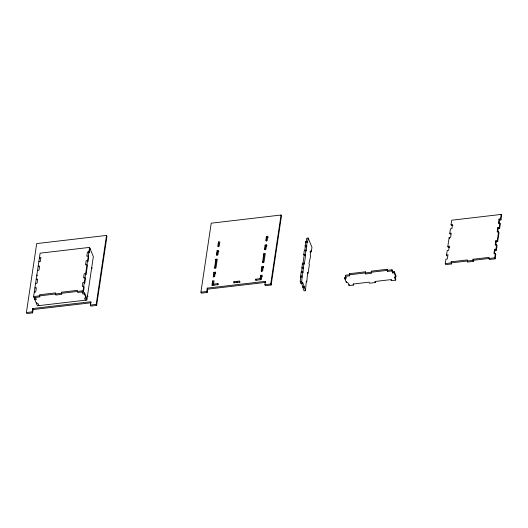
<?xml version="1.0" encoding="UTF-8"?>
<svg xmlns="http://www.w3.org/2000/svg" width="528" height="528" viewBox="0 0 528 528"><rect width="100%" height="100%" fill="white"/><g stroke="black" fill="none" stroke-linecap="round" stroke-linejoin="round"><path stroke-width="0.79" d="M26.4 312.55L36.709 243.58L106.517 235.415L106.94 236.445L96.631 305.415L90.809 306.095L90.394 305.065L90.889 301.732L32.716 308.53L32.215 311.87L32.637 312.893L26.822 313.573L26.4 312.55L32.215 311.87M33.62 296.558L40.108 253.169L89.555 247.394L93.344 256.628L86.856 300.016L37.409 305.798L33.62 296.558L83.068 290.776L86.856 300.016M32.637 312.893L33.139 309.553L32.716 308.53M35.053 298.525L34.888 299.633L36.34 299.468L35.495 297.416M36.736 302.63L36.571 303.739L38.023 303.574L38.867 305.626M83.068 290.776L89.555 247.394M89.978 248.417L89.311 252.866L88.889 251.843L87.437 252.014L86.81 256.186L88.268 256.014L88.684 257.037L88.024 261.492L87.602 260.462L86.143 260.634L85.523 264.805L86.975 264.634L87.397 265.663L86.071 274.56L85.648 273.537L84.19 273.702L83.569 277.873L85.021 277.708L85.444 278.731L84.777 283.18L84.361 282.157L82.903 282.328L82.282 286.499L83.734 286.328L84.157 287.351L83.49 291.806L77.675 292.486L77.418 290.347L61.42 292.215L61.677 294.353L55.856 295.033L55.605 292.895L39.607 294.763L39.864 296.901L34.043 297.581M96.631 305.415L96.208 304.385L106.517 235.415M200.917 292.149L211.226 223.179L281.035 215.021L281.457 216.044L271.148 285.014L265.333 285.694L264.911 284.671L265.412 281.332L207.233 288.13L206.738 291.469L207.161 292.492L201.34 293.172L200.917 292.149L206.738 291.469M207.161 292.492L207.656 289.159L207.233 288.13M212.599 280.949L211.933 285.397L218.335 284.632L217.912 283.602L213.55 284.117L214.051 280.777L212.599 280.949L213.015 281.972L212.461 285.681M213.886 272.323L213.22 276.778L214.672 276.606L215.338 272.158L213.886 272.323L214.309 273.352L213.754 277.061M215.84 259.255L214.507 268.151L215.965 267.986L217.292 259.083L215.84 259.255L216.262 260.284L215.048 268.369M217.127 250.635L216.46 255.083L217.919 254.912L218.579 250.463L217.127 250.635L217.549 251.658L216.995 255.367M218.414 242.009L217.747 246.464L219.206 246.292L219.872 241.844L218.414 242.009L218.836 243.038L218.282 246.748M217.747 284.717L217.912 283.602M239.567 282.17L239.732 281.054L233.911 281.734L233.746 282.85L240.154 282.084M260.093 278.672L255.73 279.187L255.559 280.295L261.38 279.616L262.046 275.167L260.588 275.339L260.093 278.672L260.509 279.701L261.01 276.362L260.588 275.339M261.875 266.719L261.215 271.168L262.667 270.996L263.333 266.548L261.875 266.719L262.297 267.742L261.743 271.451M263.828 253.645L262.502 262.541L263.954 262.376L265.287 253.473L263.828 253.645L264.251 254.674L263.043 262.759M265.122 245.025L264.455 249.473L265.907 249.302L266.574 244.853L265.122 245.025L265.538 246.048L264.99 249.757M266.409 236.405L265.742 240.854L267.194 240.682L267.861 236.234L266.409 236.405L266.831 237.428L266.277 241.138M271.148 285.014L270.725 283.991L281.035 215.021M301.528 283.239L304.022 290.855L305.481 290.684L302.696 282.388L302.531 283.496L301.079 283.668L300.234 281.615L301.105 271.966L302.557 271.801L302.98 272.824L303.844 263.175L302.392 263.347L301.633 272.25M302.933 263.564L304.141 255.473L303.719 254.45L304.346 250.279L305.798 250.107L306.22 251.13L307.085 241.487L305.633 241.652L304.874 250.562M306.167 241.936L306.722 238.234L308.174 238.062L311.962 247.302L311.296 251.75L309.844 251.922M302.531 283.496L301.693 281.444L302.557 271.801M303.844 263.175L304.267 264.205L305.6 255.301L305.177 254.278L305.798 250.107M301.079 283.668L301.244 282.559M308.174 238.062L307.507 242.51L307.085 241.487M305.481 290.684L306.346 281.035L306.768 282.064L307.633 272.415L308.055 273.445L309.388 264.541L308.966 263.518L310.675 255.922L310.253 254.892L310.88 250.721L311.296 251.75M353.641 283.965L353.47 285.074L349.107 285.582L347.846 282.506L346.394 282.678L344.705 278.566L344.876 277.457L346.328 277.286M344.705 278.566L346.163 278.401L345.319 276.349L345.484 275.233L365.257 272.943L365.68 273.966L371.501 273.286L371.243 271.148L387.242 269.28L387.493 271.418L391.862 270.904L392.7 272.963L394.152 272.791L395.842 276.896L394.383 277.068L395.65 280.144L391.288 280.652L390.865 279.629L374.867 281.497L375.289 282.526L369.468 283.206L369.046 282.176L353.054 284.051L353.47 285.074M346.394 282.678L346.559 281.563M365.68 273.966L365.429 271.828L349.43 273.695L349.681 275.834L345.319 276.349M349.107 285.582L349.279 284.473M365.257 272.943L365.429 271.828M375.289 282.526L375.454 281.411M387.493 271.418L387.242 269.28M391.862 270.904L392.027 269.795L387.664 270.303M391.288 280.652L391.453 279.543M392.7 272.963L392.865 271.847L392.027 269.795M394.152 272.791L394.324 271.676L392.865 271.847M395.842 276.896L396.007 275.781L394.324 271.676M395.65 280.144L395.815 279.035L395.056 277.187M494.531 249.361L494.947 250.384L496.406 250.219L495.983 249.19L494.531 249.361L493.904 253.532L495.363 253.361L495.779 254.39L495.119 258.839L489.298 259.519L489.047 257.38L473.048 259.248L473.299 261.386L467.485 262.066L467.227 259.928L451.229 261.796L451.486 263.941L445.672 264.62L445.249 263.591L445.916 259.142L447.368 258.971L447.988 254.8L446.536 254.971L447.203 250.523L448.655 250.351L449.282 246.18L447.823 246.352L449.156 237.448L450.608 237.277L451.235 233.105L449.777 233.277L450.443 228.829L451.895 228.657L452.522 224.486L451.064 224.657L451.73 220.209L501.178 214.427L501.6 215.45L500.933 219.905L499.481 220.07L499.059 219.047L500.511 218.876L500.933 219.905M451.486 263.941L451.229 261.796M473.299 261.386L473.048 259.248M495.818 240.742L496.241 241.765L497.693 241.593L497.27 240.57L495.818 240.742L495.191 244.913L496.65 244.741L497.072 245.764L496.406 250.219M497.772 227.667L498.194 228.697L499.646 228.525L499.224 227.495L497.772 227.667L497.145 231.838L498.604 231.667L499.026 232.696L497.693 241.593M499.059 219.047L498.439 223.219L499.891 223.047L500.313 224.077L499.646 228.525M494.432 253.862L494.947 250.384M495.719 245.243L496.241 241.765M497.673 232.168L498.194 228.697M498.96 223.549L499.481 220.07M495.119 258.839L494.696 257.809L495.363 253.361M495.983 249.19L496.65 244.741M497.27 240.57L498.604 231.667M499.224 227.495L499.891 223.047M500.511 218.876L501.178 214.427M38.815 261.796L40.273 261.624L40.894 257.453L39.442 257.624L39.864 258.647M266.831 237.428L268.283 237.257M38.155 266.244L39.607 266.072L38.986 270.244L37.528 270.415M217.549 251.658L219.001 251.486M265.538 246.048L266.996 245.883L266.574 244.853M452.945 225.515L451.486 225.68L451.064 224.657M305.012 245.824L306.464 245.659M305.428 246.853L306.887 246.682M36.201 279.312L37.653 279.147L37.033 283.318L35.574 283.483M303.719 254.45L305.177 254.278M304.141 255.473L305.6 255.301M34.914 287.938L36.366 287.767L35.739 291.938L34.287 292.109M214.309 273.352L215.761 273.181L215.338 272.158M449.698 247.203L448.246 247.375L447.823 246.352M301.765 267.518L303.224 267.346M302.188 268.547L303.646 268.376M261.01 276.362L262.462 276.197M300.478 276.137L301.937 275.972M300.901 277.167L302.353 276.995M33.139 309.553L91.311 302.755M207.656 289.159L265.01 282.454M90.394 305.065L96.208 304.385M264.911 284.671L270.725 283.991M365.845 272.857L387.077 270.389M445.249 263.591L451.064 262.911M451.651 262.825L472.883 260.363M473.464 260.278L494.696 257.809M300.234 281.615L301.693 281.444M302.927 286.664L304.385 286.493M302.762 287.773L304.214 287.602M449.777 233.277L450.199 234.307M449.156 237.448L449.579 238.478M446.536 254.971L446.959 255.994M349.43 273.695L349.846 274.725M344.876 277.457L345.715 279.51M305.633 241.652L306.055 242.682M302.392 263.347L302.815 264.376M263.333 266.548L263.756 267.571M265.412 281.332L265.828 282.361M255.73 279.187L256.146 280.21M236.821 281.391L237.244 282.421M233.911 281.734L234.333 282.764M216.797 252.859L217.213 253.882M213.55 284.117L213.972 285.14M91.72 267.478L92.143 268.501M87.523 295.568L87.945 296.591M82.038 291.971L82.876 294.023L84.335 293.858L84.5 292.743L86.183 296.848L86.018 297.964L84.566 298.135L85.404 300.188M36.868 274.864L37.283 275.893"/></g></svg>
